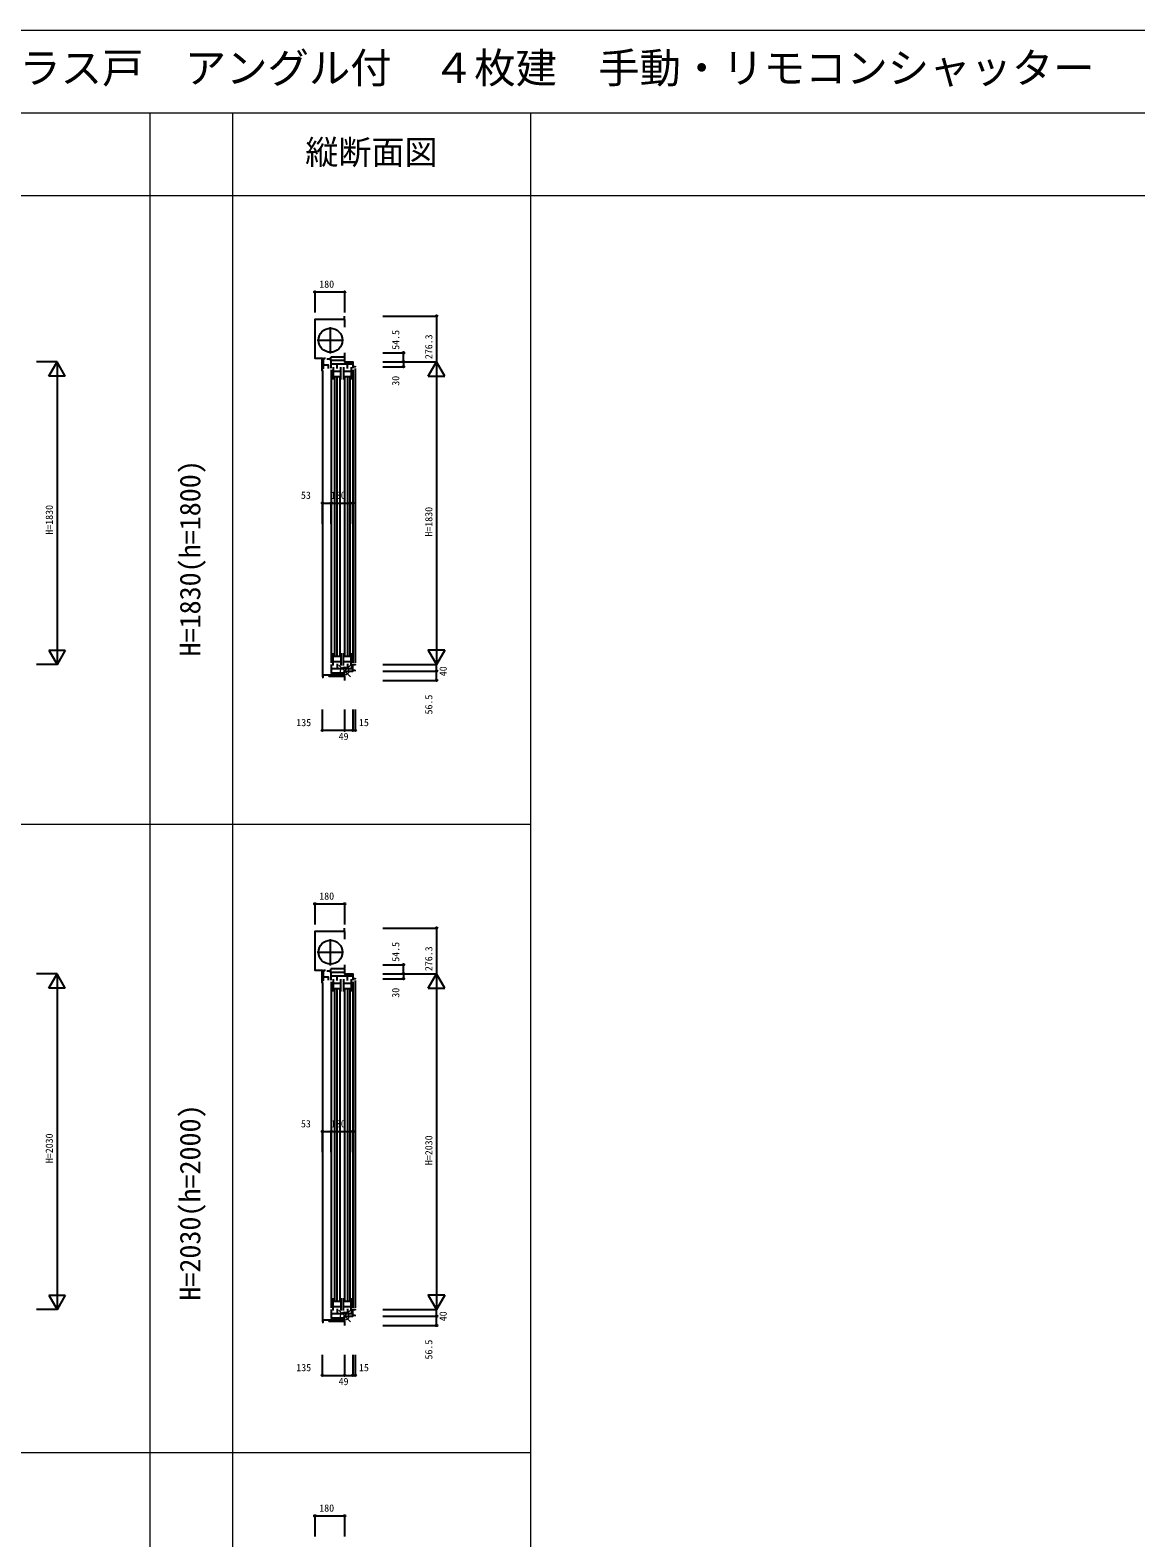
# Model space of a CAD drawing. Units: millimetres, scale not verified. Extents: x -13762 to 13750, y -10012 to 10000.
# Drawn here: x -6376 to 307, y 885 to 10000 of the extents above; entities that cross this region are included whole.
import ezdxf
from ezdxf.enums import TextEntityAlignment as Align

# ---------------------------------------------------------------- set-up
doc = ezdxf.new("R2010")
doc.units = ezdxf.units.MM
doc.header["$LTSCALE"] = 50
for name, color, linetype in [('0-0_0', 3, 'Continuous'), ('0-5_YKK_C1', 4, 'Continuous'), ('0-9_YKK_N1', 2, 'Continuous')]:
    doc.layers.add(name, color=color, linetype=linetype)
doc.layers.add('0-7_YKK_F1', color=7, linetype='Continuous', lineweight=18)
doc.layers.add('0-8_YKK_IN', color=1, linetype='Continuous', lineweight=18)
doc.styles.add('ＭＳ ゴシック', font='')
doc.styles.get('ＭＳ ゴシック').set_extended_font_data('MS Gothic')

msp = doc.modelspace()

# ---------------------------------------------------------------- linework, layer by layer
at = {"layer": '0-5_YKK_C1'}
for p, q in [((-4560.8, 8045.8), (-4560.8, 8204.8)), ((-4474.8, 8251.6), (-4474.8, 8271.6)), ((-4474.8, 8251.6), (-4474.8, 8203.6)), ((-4640.3, 8125.3), (-4481.3, 8125.3)), ((-4557.7, 8000.3), (-4557.7, 8023.94)), ((-4608.8, 7942.61), (-4608.8, 6090.8)), ((-4582.8, 8013.8), (-4557.7, 8013.8)), ((-4425.8, 7981.3), (-4555.8, 7981.3)), ((-4555.8, 7946.3), (-4555.8, 6174.3)), ((-4544.1, 7963.3), (-4544.1, 7887.3)), ((-4544.1, 7938.3), (-4497.1, 7938.3)), ((-4520.6, 7954.3), (-4520.6, 7981.3)), ((-4497.1, 7887.3), (-4497.1, 7963.3)), ((-4482.1, 7963.3), (-4482.1, 7887.3)), ((-4482.1, 7938.3), (-4435.1, 7938.3)), ((-4458.6, 7954.3), (-4458.6, 7981.3)), ((-4435.1, 7963.3), (-4435.1, 7887.3)), ((-4425.8, 7946.3), (-4425.8, 6174.3)), ((-4410.8, 7955.3), (-4410.8, 6174.3)), ((-4544.1, 7905.3), (-4497.1, 7905.3)), ((-4536.6, 7901.3), (-4536.6, 6220.3)), ((-4520.1, 6220.3), (-4520.1, 7901.3)), ((-4503.6, 7901.3), (-4503.6, 6220.3)), ((-4482.1, 7905.3), (-4435.1, 7905.3)), ((-4474.6, 6220.3), (-4474.6, 7901.3)), ((-4458.1, 7901.3), (-4458.1, 6220.3)), ((-4441.6, 6220.3), (-4441.6, 7901.3)), ((-4544.1, 6158.3), (-4544.1, 6234.3)), ((-4544.1, 6216.3), (-4497.1, 6216.3)), ((-4497.1, 6234.3), (-4497.1, 6158.3)), ((-4482.1, 6158.3), (-4482.1, 6234.3)), ((-4482.1, 6216.3), (-4435.1, 6216.3)), ((-4435.1, 6158.3), (-4435.1, 6234.3)), ((-4425.8, 6139.3), (-4555.8, 6139.3)), ((-4554.8, 6115.3), (-4554.8, 6101.8)), ((-4544.1, 6183.3), (-4497.1, 6183.3)), ((-4522.8, 6115.3), (-4522.8, 6101.8)), ((-4520.6, 6168.3), (-4520.6, 6139.3)), ((-4482.1, 6183.3), (-4435.1, 6183.3)), ((-4458.6, 6168.3), (-4458.6, 6139.3)), ((-4432.1, 6139.3), (-4432.1, 6164.3)), ((-4570.8, 6101.8), (-4570.8, 6091.8)), ((-4474.8, 6091.8), (-4570.8, 6091.8)), ((-4474.8, 6095.3), (-4474.79, 6068.8)), ((-4474.8, 4551.6), (-4474.8, 4571.6)), ((-4560.8, 4345.8), (-4560.8, 4504.8)), ((-4474.8, 4551.6), (-4474.8, 4503.6)), ((-4640.3, 4425.3), (-4481.3, 4425.3)), ((-4582.8, 4313.8), (-4557.7, 4313.8)), ((-4557.7, 4300.3), (-4557.7, 4323.94)), ((-4608.8, 4242.61), (-4608.8, 2190.8)), ((-4425.8, 4281.3), (-4555.8, 4281.3)), ((-4555.8, 4246.3), (-4555.8, 2274.3)), ((-4544.1, 4263.3), (-4544.1, 4187.3)), ((-4544.1, 4238.3), (-4497.1, 4238.3)), ((-4544.1, 4205.3), (-4497.1, 4205.3)), ((-4536.6, 4201.3), (-4536.6, 2320.3)), ((-4520.6, 4254.3), (-4520.6, 4281.3)), ((-4520.1, 2320.3), (-4520.1, 4201.3)), ((-4503.6, 4201.3), (-4503.6, 2320.3)), ((-4497.1, 4187.3), (-4497.1, 4263.3)), ((-4482.1, 4263.3), (-4482.1, 4187.3)), ((-4482.1, 4238.3), (-4435.1, 4238.3)), ((-4482.1, 4205.3), (-4435.1, 4205.3)), ((-4474.6, 2320.3), (-4474.6, 4201.3)), ((-4458.6, 4254.3), (-4458.6, 4281.3)), ((-4458.1, 4201.3), (-4458.1, 2320.3)), ((-4441.6, 2320.3), (-4441.6, 4201.3)), ((-4435.1, 4263.3), (-4435.1, 4187.3)), ((-4425.8, 4246.3), (-4425.8, 2274.3)), ((-4410.8, 4255.3), (-4410.8, 2274.3)), ((-4544.1, 2258.3), (-4544.1, 2334.3)), ((-4544.1, 2316.3), (-4497.1, 2316.3)), ((-4544.1, 2283.3), (-4497.1, 2283.3)), ((-4497.1, 2334.3), (-4497.1, 2258.3)), ((-4482.1, 2258.3), (-4482.1, 2334.3)), ((-4482.1, 2316.3), (-4435.1, 2316.3)), ((-4482.1, 2283.3), (-4435.1, 2283.3)), ((-4435.1, 2258.3), (-4435.1, 2334.3)), ((-4570.8, 2201.8), (-4570.8, 2191.8)), ((-4474.8, 2191.8), (-4570.8, 2191.8)), ((-4425.8, 2239.3), (-4555.8, 2239.3)), ((-4554.8, 2215.3), (-4554.8, 2201.8)), ((-4522.8, 2215.3), (-4522.8, 2201.8)), ((-4520.6, 2268.3), (-4520.6, 2239.3)), ((-4474.8, 2195.3), (-4474.79, 2168.8)), ((-4458.6, 2268.3), (-4458.6, 2239.3)), ((-4432.1, 2239.3), (-4432.1, 2264.3))]:
    msp.add_line(p, q, dxfattribs=at)
for points in [[(-4474.8, 8251.6), (-4654.8, 8251.6), (-4654.8, 8016.8), (-4608.8, 8016.8)], [(-4474.8, 8049.8), (-4474.8, 8028.3), (-4478.3, 8028.3), (-4478.3, 8023.94), (-4557.7, 8023.94)], [(-4475.8, 8025.3), (-4475.8, 7995.3), (-4425.8, 7995.3), (-4425.8, 7956.3)], [(-4597.66, 8021), (-4597.66, 8013.8), (-4613.66, 8013.8), (-4613.66, 7942.8), (-4606.26, 7942.8)], [(-4613.66, 7956.8), (-4601.96, 7956.8), (-4601.96, 8013.8)], [(-4601.96, 7977.5), (-4573.66, 7977.5), (-4573.66, 7955.5)], [(-4555.8, 7956.3), (-4555.8, 8005.3), (-4475.8, 8005.3)], [(-4410.8, 7967.8), (-4410.8, 7965.3), (-4425.8, 7965.3)], [(-4555.8, 6164.3), (-4555.8, 6115.3), (-4475.8, 6115.3)], [(-4475.8, 6095.3), (-4475.8, 6125.3), (-4425.8, 6125.3), (-4425.8, 6164.3)], [(-4432.1, 6164.3), (-4410.8, 6164.3), (-4410.8, 6161.8)], [(-4410.8, 6125.3), (-4410.8, 6129.3), (-4425.8, 6129.3)], [(-4609.8, 6088.8), (-4604.3, 6088.8), (-4604.3, 6101.8), (-4478.3, 6101.8)], [(-4478.3, 6101.8), (-4478.3, 6095.3), (-4474.8, 6095.3)], [(-4474.8, 4551.6), (-4654.8, 4551.6), (-4654.8, 4316.8), (-4608.8, 4316.8)], [(-4597.66, 4321), (-4597.66, 4313.8), (-4613.66, 4313.8), (-4613.66, 4242.8), (-4606.26, 4242.8)], [(-4613.66, 4256.8), (-4601.96, 4256.8), (-4601.96, 4313.8)], [(-4474.8, 4349.8), (-4474.8, 4328.3), (-4478.3, 4328.3), (-4478.3, 4323.94), (-4557.7, 4323.94)], [(-4555.8, 4256.3), (-4555.8, 4305.3), (-4475.8, 4305.3)], [(-4475.8, 4325.3), (-4475.8, 4295.3), (-4425.8, 4295.3), (-4425.8, 4256.3)], [(-4601.96, 4277.5), (-4573.66, 4277.5), (-4573.66, 4255.5)], [(-4410.8, 4267.8), (-4410.8, 4265.3), (-4425.8, 4265.3)], [(-4609.8, 2188.8), (-4604.3, 2188.8), (-4604.3, 2201.8), (-4478.3, 2201.8)], [(-4555.8, 2264.3), (-4555.8, 2215.3), (-4475.8, 2215.3)], [(-4478.3, 2201.8), (-4478.3, 2195.3), (-4474.8, 2195.3)], [(-4475.8, 2195.3), (-4475.8, 2225.3), (-4425.8, 2225.3), (-4425.8, 2264.3)], [(-4432.1, 2264.3), (-4410.8, 2264.3), (-4410.8, 2261.8)], [(-4410.8, 2225.3), (-4410.8, 2229.3), (-4425.8, 2229.3)]]:
    msp.add_lwpolyline(points, dxfattribs=at)
for centre in [(-4560.8, 8125.3), (-4560.8, 8125.3), (-4560.8, 4425.3), (-4560.8, 4425.3)]:
    msp.add_circle(centre, 72.5, dxfattribs=at)
at = {"layer": '0-7_YKK_F1'}
for p, q in [((-13749.8, 10000.3), (13750.2, 10000.3)), ((-13749.8, 9500.3), (13250.2, 9500.3)), ((-5649.8, -9999.7), (-5649.8, 9500.3)), ((-5149.8, -9999.7), (-5149.8, 9500.3)), ((-3349.8, -9999.7), (-3349.8, 9500.3)), ((-13749.8, 9000.3), (13250.2, 9000.3)), ((-13749.8, 5200.3), (-3349.8, 5200.3)), ((-13749.8, 1400.3), (-3349.8, 1400.3))]:
    msp.add_line(p, q, dxfattribs=at)
at = {"layer": '0-8_YKK_IN'}
for p, q in [((-4439.44, 6160.65), (-4510.15, 6089.94)), ((-4439.44, 6089.94), (-4510.15, 6160.65)), ((-4439.44, 2260.65), (-4510.15, 2189.94)), ((-4439.44, 2189.94), (-4510.15, 2260.65))]:
    msp.add_line(p, q, dxfattribs=at)
for centre in [(-4474.8, 6125.3), (-4474.8, 2225.3)]:
    msp.add_circle(centre, 25, dxfattribs=at)
at = {"layer": '0-9_YKK_N1'}
for p, q in [((-4654.8, 8417.6), (-4474.8, 8417.6)), ((-4654.8, 8417.6), (-4654.8, 8292.6)), ((-4474.8, 8417.6), (-4474.8, 8292.6)), ((-4244.3, 8271.6), (-3919.3, 8271.6)), ((-3919.3, 8271.6), (-3919.3, 7995.3)), ((-4244.3, 8049.8), (-4119.3, 8049.8)), ((-4119.3, 7995.3), (-4119.3, 8049.8)), ((-6213.3, 7995.3), (-6338.3, 7995.3)), ((-6263.3, 7908.7), (-6213.3, 7995.3)), ((-6163.3, 7908.7), (-6213.3, 7995.3)), ((-4244.3, 7995.3), (-3919.3, 7995.3)), ((-4244.3, 7965.3), (-4119.3, 7965.3)), ((-4119.3, 7995.3), (-4119.3, 7965.3)), ((-3969.3, 7908.7), (-3919.3, 7995.3)), ((-3919.3, 7995.3), (-3919.3, 6165.3)), ((-3869.3, 7908.7), (-3919.3, 7995.3)), ((-6163.3, 7908.7), (-6263.3, 7908.7)), ((-3969.3, 7908.7), (-3869.3, 7908.7)), ((-4608.8, 7016.27), (-4608.8, 7141.27)), ((-4608.8, 7141.27), (-4555.8, 7141.27)), ((-4555.8, 7141.27), (-4425.8, 7141.27)), ((-4555.8, 7016.27), (-4555.8, 7141.27)), ((-4425.8, 7016.27), (-4425.8, 7141.27)), ((-6263.3, 6251.9), (-6163.3, 6251.9)), ((-6263.3, 6251.9), (-6213.3, 6165.3)), ((-6163.3, 6251.9), (-6213.3, 6165.3)), ((-3869.3, 6251.9), (-3919.3, 6165.3)), ((-4244.3, 6165.3), (-3919.3, 6165.3)), ((-4244.3, 6125.3), (-3919.3, 6125.3)), ((-3919.3, 6125.3), (-3919.3, 6165.3)), ((-3919.3, 6068.8), (-3919.3, 6125.3)), ((-4244.3, 6068.8), (-3919.3, 6068.8)), ((-4609.8, 5891.97), (-4609.8, 5766.97)), ((-4474.8, 5891.97), (-4474.8, 5766.97)), ((-4425.8, 5891.97), (-4425.8, 5766.97)), ((-4410.8, 5891.97), (-4410.8, 5766.97)), ((-4609.8, 5766.97), (-4474.8, 5766.97)), ((-4474.8, 5766.97), (-4425.8, 5766.97)), ((-4425.8, 5766.97), (-4410.8, 5766.97)), ((-4654.8, 4717.6), (-4474.8, 4717.6)), ((-4654.8, 4717.6), (-4654.8, 4592.6)), ((-4474.8, 4717.6), (-4474.8, 4592.6)), ((-4244.3, 4571.6), (-3919.3, 4571.6)), ((-3919.3, 4571.6), (-3919.3, 4295.3)), ((-6213.3, 4295.3), (-6338.3, 4295.3)), ((-6263.3, 4208.7), (-6213.3, 4295.3)), ((-6163.3, 4208.7), (-6213.3, 4295.3)), ((-4244.3, 4349.8), (-4119.3, 4349.8)), ((-4244.3, 4295.3), (-3919.3, 4295.3)), ((-4119.3, 4295.3), (-4119.3, 4349.8)), ((-4119.3, 4295.3), (-4119.3, 4265.3)), ((-3969.3, 4208.7), (-3919.3, 4295.3)), ((-3919.3, 4295.3), (-3919.3, 2265.3)), ((-3869.3, 4208.7), (-3919.3, 4295.3)), ((-6163.3, 4208.7), (-6263.3, 4208.7)), ((-4244.3, 4265.3), (-4119.3, 4265.3)), ((-3969.3, 4208.7), (-3869.3, 4208.7)), ((-4608.8, 3216.27), (-4608.8, 3341.27)), ((-4608.8, 3341.27), (-4555.8, 3341.27)), ((-4555.8, 3341.27), (-4425.8, 3341.27)), ((-4555.8, 3216.27), (-4555.8, 3341.27)), ((-4425.8, 3216.27), (-4425.8, 3341.27)), ((-6263.3, 2351.9), (-6163.3, 2351.9)), ((-6263.3, 2351.9), (-6213.3, 2265.3)), ((-6163.3, 2351.9), (-6213.3, 2265.3)), ((-3869.3, 2351.9), (-3919.3, 2265.3)), ((-4244.3, 2265.3), (-3919.3, 2265.3)), ((-4244.3, 2225.3), (-3919.3, 2225.3)), ((-3919.3, 2225.3), (-3919.3, 2265.3)), ((-3919.3, 2168.8), (-3919.3, 2225.3)), ((-4244.3, 2168.8), (-3919.3, 2168.8)), ((-4609.8, 1991.97), (-4609.8, 1866.97)), ((-4474.8, 1991.97), (-4474.8, 1866.97)), ((-4425.8, 1991.97), (-4425.8, 1866.97)), ((-4410.8, 1991.97), (-4410.8, 1866.97)), ((-4609.8, 1866.97), (-4474.8, 1866.97)), ((-4474.8, 1866.97), (-4425.8, 1866.97)), ((-4425.8, 1866.97), (-4410.8, 1866.97)), ((-4654.8, 1017.6), (-4474.8, 1017.6)), ((-4654.8, 1017.6), (-4654.8, 892.6)), ((-4474.8, 1017.6), (-4474.8, 892.6))]:
    msp.add_line(p, q, dxfattribs=at)
for points in [[(-6213.3, 7995.3), (-6213.3, 6165.3), (-6338.3, 6165.3)], [(-3869.3, 6251.9), (-3969.3, 6251.9), (-3919.3, 6165.3)], [(-6213.3, 4295.3), (-6213.3, 2265.3), (-6338.3, 2265.3)], [(-3869.3, 2351.9), (-3969.3, 2351.9), (-3919.3, 2265.3)]]:
    msp.add_lwpolyline(points, dxfattribs=at)
for centre in [(-4654.8, 8417.6), (-4474.8, 8417.6), (-3919.3, 8271.6), (-4119.3, 8049.8), (-4119.3, 7995.3), (-4119.3, 7965.3), (-4608.8, 7141.27), (-4555.8, 7141.27), (-4425.8, 7141.27), (-3919.3, 6125.3), (-3919.3, 6068.8), (-4609.8, 5766.97), (-4474.8, 5766.97), (-4425.8, 5766.97), (-4410.8, 5766.97), (-4654.8, 4717.6), (-4474.8, 4717.6), (-3919.3, 4571.6), (-4119.3, 4349.8), (-4119.3, 4295.3), (-4119.3, 4265.3), (-4608.8, 3341.27), (-4555.8, 3341.27), (-4425.8, 3341.27), (-3919.3, 2225.3), (-3919.3, 2168.8), (-4609.8, 1866.97), (-4474.8, 1866.97), (-4425.8, 1866.97), (-4410.8, 1866.97), (-4654.8, 1017.6), (-4474.8, 1017.6)]:
    msp.add_circle(centre, 5, dxfattribs=at)

# ---------------------------------------------------------------- texts
at = {"layer": '0-0_0', "color": 7, "style": 'ＭＳ ゴシック'}
msp.add_text('ＡＰＷ４３１＿１１１  ＡＰＷ４３１  シャッター付引違いテラス戸\u3000アングル付  ４枚建  手動・リモコンシャッター', height=183.3, dxfattribs=at).set_placement((-13440.57, 9625.3), align=Align.BOTTOM_LEFT)
at = {"layer": '0-0_0', "style": 'ＭＳ ゴシック'}
msp.add_text('縦断面図', height=146.6, dxfattribs=at).set_placement((-4713.02, 9145.11), align=Align.BOTTOM_LEFT)
for s, p in [('H=1830(h=1800)', (-5309.85, 6213.54)), ('H=2030(h=2000)', (-5309.85, 2318.55))]:
    msp.add_text(s, height=124.6, rotation=90, dxfattribs=at).set_placement(p, align=Align.BOTTOM_LEFT)
at = {"layer": '0-9_YKK_N1', "style": 'ＭＳ ゴシック'}
for s, p in [('180', (-4628.29, 8429.6)), ('53', (-4739.04, 7153.27)), ('130', (-4557.88, 7153.27)), ('135', (-4767.17, 5778.97)), ('15', (-4388.3, 5778.97)), ('49', (-4511.3, 5694.97)), ('180', (-4628.29, 4729.6)), ('53', (-4739.04, 3353.27)), ('130', (-4557.88, 3353.27)), ('135', (-4767.17, 1878.97)), ('15', (-4388.3, 1878.97)), ('49', (-4511.3, 1794.97)), ('180', (-4628.29, 1029.6))]:
    msp.add_text(s, height=43.99, dxfattribs=at).set_placement(p, align=Align.BOTTOM_LEFT)
for s, p in [('54.5', (-4131.3, 8067.8)), ('276.3', (-3931.3, 8011.04)), ('30', (-4131.3, 7850.3)), ('H=1830', (-6225.3, 6950)), ('H=1830', (-3931.3, 6938.23)), ('40', (-3844.64, 6094.08)), ('56.5', (-3931.3, 5862.95)), ('54.5', (-4131.3, 4367.8)), ('276.3', (-3931.3, 4311.04)), ('30', (-4131.3, 4150.3)), ('H=2030', (-6225.3, 3150)), ('H=2030', (-3931.3, 3138.23)), ('40', (-3844.64, 2194.08)), ('56.5', (-3931.3, 1962.95))]:
    msp.add_text(s, height=43.99, rotation=90, dxfattribs=at).set_placement(p, align=Align.BOTTOM_LEFT)

doc.saveas('drawing.dxf')
